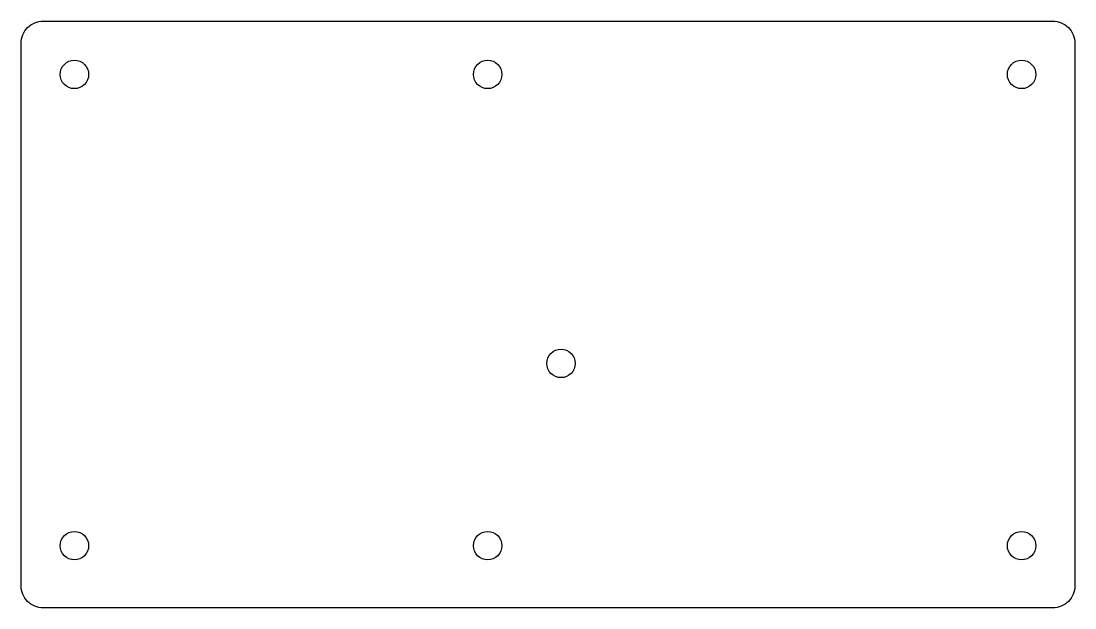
# Model space of a CAD drawing. Header units: millimetres. Extents: x -255 to -18, y 23 to 155.
import ezdxf

# ---------------------------------------------------------------- set-up
doc = ezdxf.new("R2010")
doc.units = ezdxf.units.MM
doc.layers.get('0').update_dxf_attribs({"linetype": 'CONTINUOUS'})

msp = doc.modelspace()

# ---------------------------------------------------------------- linework, layer by layer
msp.add_lwpolyline([(-250, 155), (-22.86, 155, -0.414214), (-17.86, 150), (-17.86, 28, -0.414214), (-22.86, 23), (-250, 23, -0.414214), (-255, 28), (-255, 150, -0.414214)], format="xyb", close=True)
for centre in [(-243, 143), (-150, 143), (-29.86, 143), (-133.5, 78), (-243, 37), (-150, 37), (-29.86, 37)]:
    msp.add_circle(centre, 3.2)

doc.saveas('drawing.dxf')
